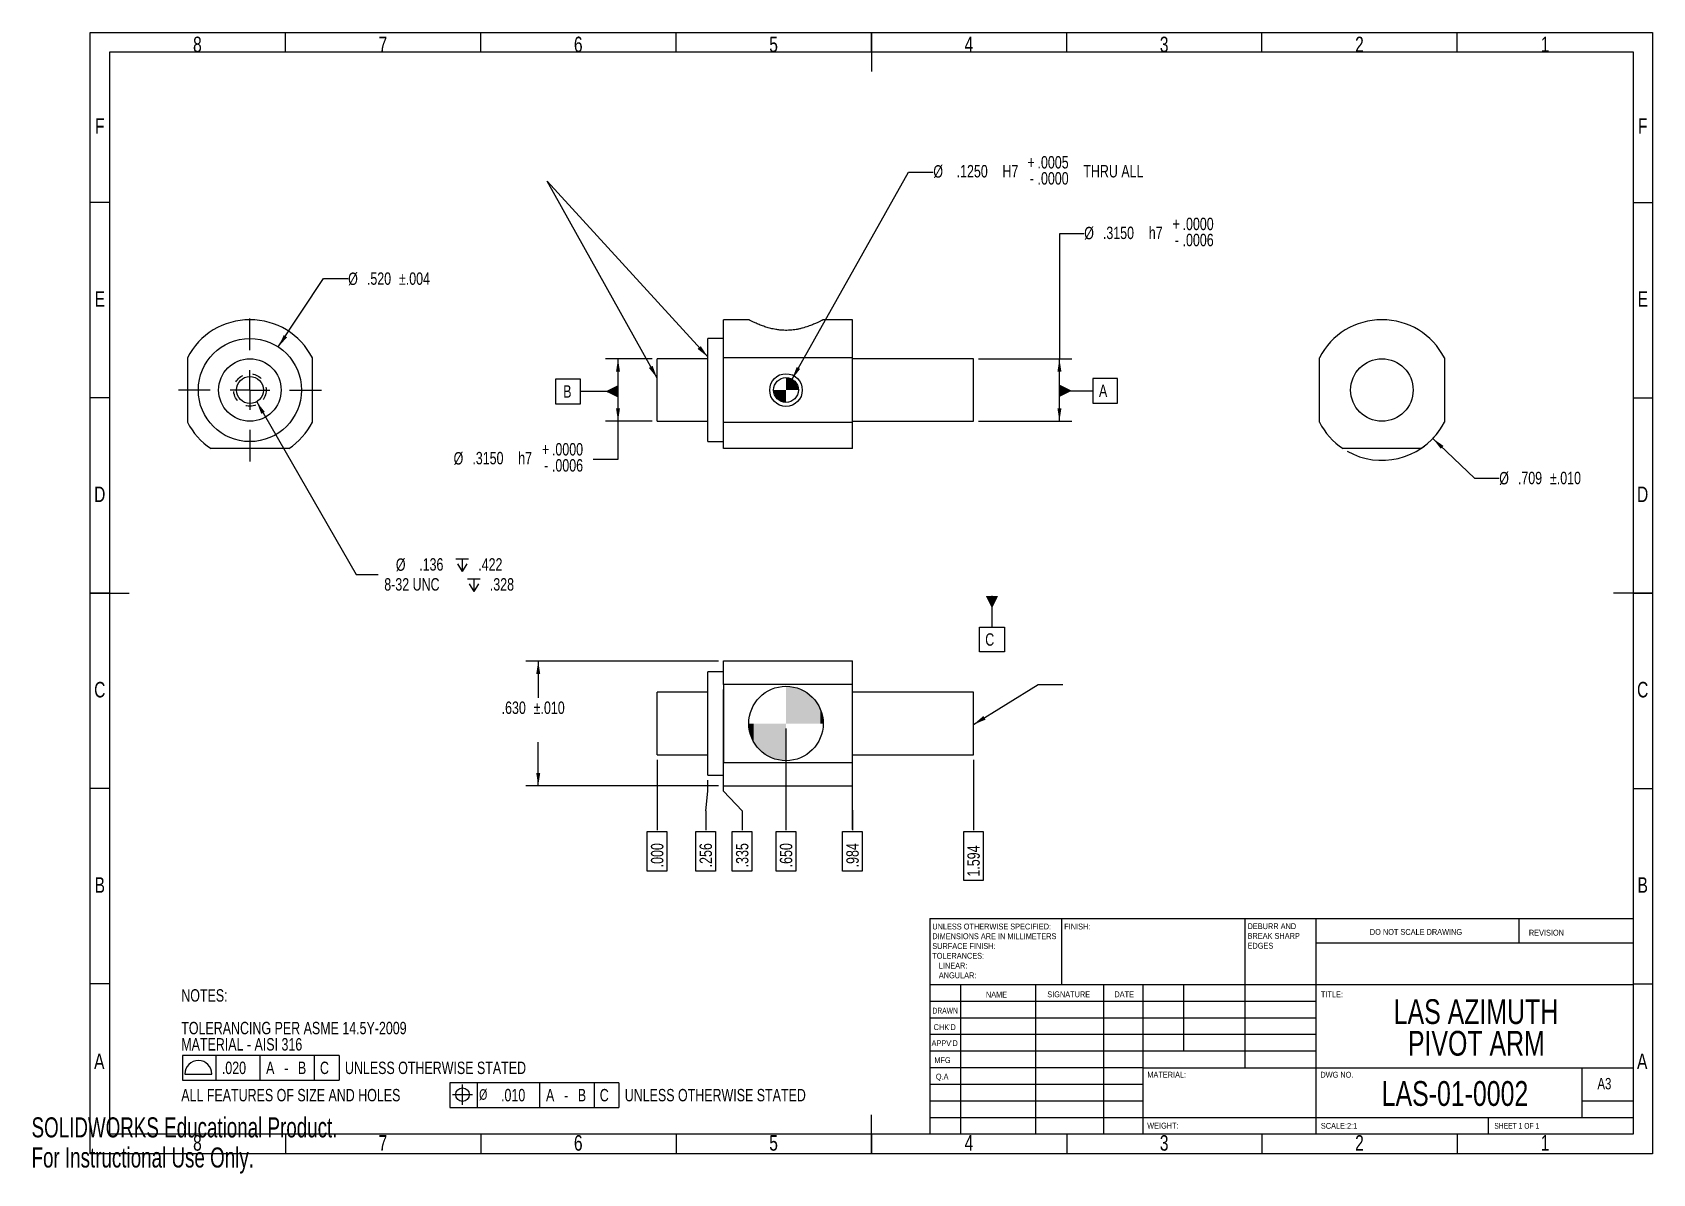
# Model space of a CAD drawing. Extents: x 0 to 16.3, y 0 to 11.5.
import ezdxf

# ---------------------------------------------------------------- set-up
doc = ezdxf.new("R2010")
doc.units = 0
doc.linetypes.add('SLD-DASHED', pattern=[0.075, 0.05, -0.025])
doc.linetypes.add('SLD-SOLID', pattern=[0])
doc.layers.get('0').update_dxf_attribs({"linetype": 'CONTINUOUS'})
doc.styles.add('SLDTEXTSTYLE0', font='TXT', dxfattribs={"width": 0.75})
doc.styles.add('SLDTEXTSTYLE1', font='TXT', dxfattribs={"width": 0.686449})
doc.styles.add('SLDTEXTSTYLE2', font='TXT', dxfattribs={"width": 0.6875})
doc.styles.add('SLDTEXTSTYLE4', font='TXT', dxfattribs={"width": 0.7})
doc.dimstyles.new('SLDDIMSTYLE0', dxfattribs={"dimtxt": 0.125, "dimasz": 0.13, "dimexe": 0, "dimexo": 0.0625, "dimgap": 0.03125, "dimtad": 0, "dimtih": 1, "dimtoh": 1, "dimdec": 4, "dimlfac": 0.5, "dimrnd": 1e-09, "dimzin": 4, "dimtxsty": 'SLDTEXTSTYLE0', "dimsah": 1, "dimcen": 0.09, "dimazin": 3, "dimtol": 1, "dimtm": 0.0006, "dimtfac": 1, "dimtdec": 4, "dimtofl": 0, "dimtmove": 0, "dimatfit": 3, "dimtolj": 1, "dimtzin": 4})
doc.dimstyles.new('SLDDIMSTYLE1', dxfattribs={"dimtxt": 0.125, "dimasz": 0.13, "dimexe": 0, "dimexo": 0.0625, "dimgap": 0.03125, "dimtad": 0, "dimtih": 1, "dimtoh": 1, "dimdec": 4, "dimlfac": 0.5, "dimrnd": 1e-09, "dimzin": 4, "dimtxsty": 'SLDTEXTSTYLE0', "dimsah": 1, "dimcen": 0, "dimazin": 3, "dimtol": 1, "dimtfac": 1, "dimtdec": 4, "dimtofl": 0, "dimtmove": 0, "dimatfit": 3, "dimtolj": 1, "dimtzin": 0})
doc.dimstyles.new('SLDDIMSTYLE10', dxfattribs={"dimtxt": 0.125, "dimasz": 0.13, "dimexe": 0, "dimexo": 0.0625, "dimgap": 0.03125, "dimtad": 0, "dimtih": 1, "dimtoh": 1, "dimdec": 3, "dimlfac": 0.5, "dimrnd": 1e-09, "dimzin": 12, "dimtxsty": 'SLDTEXTSTYLE0', "dimsah": 1, "dimcen": 0, "dimazin": 3, "dimtfac": 1, "dimtdec": 3, "dimtofl": 0, "dimtmove": 0, "dimatfit": 3, "dimtolj": 1, "dimtzin": 12})
doc.dimstyles.new('SLDDIMSTYLE11', dxfattribs={"dimtxt": 0.125, "dimasz": 0.13, "dimexe": 0, "dimexo": 0.0625, "dimgap": 0.03125, "dimtad": 0, "dimtih": 1, "dimtoh": 1, "dimdec": 3, "dimlfac": 0.5, "dimrnd": 1e-09, "dimzin": 4, "dimtxsty": 'SLDTEXTSTYLE0', "dimsah": 1, "dimcen": 0, "dimazin": 3, "dimtol": 1, "dimtp": 0.003937, "dimtm": 0.003937, "dimtfac": 1, "dimtdec": 3, "dimtofl": 0, "dimtmove": 0, "dimatfit": 3, "dimtolj": 1})
doc.dimstyles.new('SLDDIMSTYLE3', dxfattribs={"dimtxt": 0.18, "dimasz": 0.13, "dimexe": 0, "dimexo": 0.0625, "dimgap": 0, "dimtad": 0, "dimtih": 1, "dimtoh": 1, "dimdec": 0, "dimrnd": 1e-09, "dimzin": 0, "dimtxsty": 'STANDARD', "dimsah": 1, "dimcen": 0.09, "dimazin": 3, "dimtfac": 0.13, "dimtdec": 0, "dimtofl": 0, "dimtmove": 0, "dimatfit": 3, "dimtolj": 1, "dimtzin": 0})
doc.dimstyles.new('SLDDIMSTYLE5', dxfattribs={"dimtxt": 0.125, "dimasz": 0.13, "dimexe": 0, "dimexo": 0.0625, "dimgap": -0.03125, "dimtad": 0, "dimtih": 1, "dimtoh": 1, "dimdec": 3, "dimlfac": 0.5, "dimrnd": 1e-09, "dimzin": 4, "dimtxsty": 'SLDTEXTSTYLE0', "dimblk1": 'NONE', "dimblk2": 'NONE', "dimsah": 1, "dimcen": 0.09, "dimazin": 3, "dimtfac": 1, "dimtdec": 3, "dimtofl": 0, "dimtmove": 0, "dimatfit": 3, "dimtolj": 1})
doc.dimstyles.new('SLDDIMSTYLE6', dxfattribs={"dimtxt": 0.125, "dimasz": 0.13, "dimexe": 0, "dimexo": 0.0625, "dimgap": -0.03125, "dimtad": 0, "dimtih": 1, "dimtoh": 1, "dimdec": 3, "dimlfac": 0.5, "dimrnd": 1e-09, "dimzin": 12, "dimtxsty": 'SLDTEXTSTYLE0', "dimblk1": 'NONE', "dimblk2": 'NONE', "dimsah": 1, "dimcen": 0.09, "dimazin": 3, "dimtfac": 1, "dimtdec": 3, "dimtofl": 0, "dimtmove": 0, "dimatfit": 3, "dimtolj": 1})
doc.dimstyles.new('SLDDIMSTYLE8', dxfattribs={"dimtxt": 0.125, "dimasz": 0.13, "dimexe": 0, "dimexo": 0.0625, "dimgap": 0.03125, "dimtad": 0, "dimtih": 1, "dimtoh": 1, "dimdec": 3, "dimlfac": 0.5, "dimrnd": 1e-09, "dimzin": 4, "dimtxsty": 'SLDTEXTSTYLE0', "dimsah": 1, "dimcen": 0.09, "dimazin": 3, "dimtol": 1, "dimtp": 0.01, "dimtm": 0.01, "dimtfac": 1, "dimtdec": 3, "dimtofl": 0, "dimtmove": 0, "dimatfit": 3, "dimtolj": 1, "dimtzin": 0})
doc.dimstyles.new('SLDDIMSTYLE9', dxfattribs={"dimtxt": 0.125, "dimasz": 0.13, "dimexe": 0, "dimexo": 0.0625, "dimgap": 0.03125, "dimtad": 0, "dimtih": 1, "dimtoh": 1, "dimdec": 3, "dimlfac": 0.5, "dimrnd": 1e-09, "dimzin": 12, "dimtxsty": 'SLDTEXTSTYLE0', "dimsah": 1, "dimcen": 0, "dimazin": 3, "dimtol": 1, "dimtp": 0.009843, "dimtm": 0.009843, "dimtfac": 1, "dimtdec": 3, "dimtofl": 0, "dimtmove": 0, "dimatfit": 3, "dimtolj": 1, "dimtzin": 0})

# ---------------------------------------------------------------- blocks, each defined once
blk = doc.blocks.new('SW_SYMBOL_GTOL_SPROF')
at = {"color": 0, "linetype": 'CONTINUOUS'}
blk.add_line((0, 0), (78.7, 0), dxfattribs=at)
blk.add_arc((39.4, 0), 39.4, 0, 180, dxfattribs=at)
blk = doc.blocks.new('SW_SYMBOL_GTOL_POSI')
at = {"color": 0, "linetype": 'CONTINUOUS'}
for p, q in [((29.5, -9.8), (29.5, 49.2)), ((0, 19.7), (59.1, 19.7))]:
    blk.add_line(p, q, dxfattribs=at)
blk.add_circle((29.5, 19.7), 19.7, dxfattribs=at)
blk = doc.blocks.new('SW_NOTE_0')
at = {"color": 0, "linetype": 'SLD-SOLID'}
for p, q in [((0.013, -0.506), (0.013, -0.756)), ((1.59, -0.506), (0.013, -0.506)), ((0.013, -0.506), (0.013, -0.756)), ((0.35, -0.506), (0.013, -0.506)), ((0.35, -0.506), (0.35, -0.756)), ((0.792, -0.506), (0.792, -0.756)), ((0.792, -0.506), (0.792, -0.756)), ((1.34, -0.506), (1.34, -0.756)), ((1.59, -0.506), (1.59, -0.756)), ((1.59, -0.506), (1.59, -0.756)), ((0.013, -0.756), (1.59, -0.756)), ((0.013, -0.756), (0.35, -0.756)), ((2.708, -0.781), (2.708, -1.031)), ((4.411, -0.781), (2.708, -0.781)), ((2.708, -0.781), (2.708, -1.031)), ((2.983, -0.781), (2.708, -0.781)), ((2.983, -0.781), (2.983, -1.031)), ((3.612, -0.781), (3.612, -1.031)), ((3.612, -0.781), (3.612, -1.031)), ((4.161, -0.781), (4.161, -1.031)), ((4.411, -0.781), (4.411, -1.031)), ((4.411, -0.781), (4.411, -1.031)), ((2.708, -1.031), (4.411, -1.031)), ((2.708, -1.031), (2.983, -1.031))]:
    blk.add_line(p, q, dxfattribs=at)
at = {"color": 0, "linetype": 'CONTINUOUS'}
for name, p, xscale, yscale, zscale in [('SW_SYMBOL_GTOL_SPROF', (0.037, -0.694), 0.0034488282, 0.0034488282, 0.0034488282), ('SW_SYMBOL_GTOL_POSI', (2.733, -0.969), 0.0034488281, 0.0034488281, 0.0034488281)]:
    blk.add_blockref(name, p, dxfattribs=dict(at, xscale=xscale, yscale=yscale, zscale=zscale))
at = {"color": 0, "linetype": 'CONTINUOUS', "attachment_point": 1, "style": 'SLDTEXTSTYLE0'}
for s, insert, char_height in [('NOTES:', (0, 0.161), 0.125), ('TOLERANCING PER ASME 14.5Y-2009', (0, -0.168), 0.125), ('MATERIAL - AISI 316', (0, -0.332), 0.125), ('.020', (0.409, -0.569), 0.125), ('A', (0.855, -0.569), 0.125), ('-', (1.038, -0.569), 0.125), ('B', (1.176, -0.569), 0.125), ('C', (1.398, -0.569), 0.125), ('UNLESS OTHERWISE STATED', (1.65, -0.569), 0.125), ('ALL FEATURES OF SIZE AND HOLES', (0, -0.844), 0.125), ('%%c', (3.002, -0.847), 0.1063), ('.010', (3.223, -0.844), 0.125), ('A', (3.676, -0.844), 0.125), ('-', (3.859, -0.844), 0.125), ('B', (3.997, -0.844), 0.125), ('C', (4.218, -0.844), 0.125), ('UNLESS OTHERWISE STATED', (4.47, -0.844), 0.125)]:
    blk.add_mtext(s, dxfattribs=dict(at, insert=insert, char_height=char_height))
blk = doc.blocks.new('SW_NOTE_0_1')
at = {"color": 0, "linetype": 'CONTINUOUS', "attachment_point": 1, "style": 'SLDTEXTSTYLE0'}
for s, insert, char_height in [('UNLESS OTHERWISE SPECIFIED:', (0, 0.076), 0.05906), ('SURFACE FINISH:', (0, -0.121), 0.05906), ('DIMENSIONS ARE IN MILLIMETERS', (0, -0.022), 0.05906), ('TOLERANCES:', (0, -0.219), 0.05906), ('LINEAR:', (0.066, -0.318), 0.0591), ('ANGULAR:', (0.066, -0.416), 0.0591)]:
    blk.add_mtext(s, dxfattribs=dict(at, insert=insert, char_height=char_height))
blk = doc.blocks.new('SW_NOTE_0_2')
at = {"color": 0, "linetype": 'CONTINUOUS', "attachment_point": 1, "style": 'SLDTEXTSTYLE0'}
for s, insert, char_height in [('DEBURR AND', (0, 0.076), 0.0591), ('BREAK SHARP', (0, -0.022), 0.05906), ('EDGES', (0, -0.121), 0.0591)]:
    blk.add_mtext(s, dxfattribs=dict(at, insert=insert, char_height=char_height))
blk = doc.blocks.new('SW_NOTE_0_3')
at = {"color": 0, "linetype": 'CONTINUOUS', "char_height": 0.25, "attachment_point": 2, "style": 'SLDTEXTSTYLE0'}
for s, insert in [('LAS AZIMUTH', (0.988, 0.322)), ('PIVOT ARM', (0.992, 0.003))]:
    blk.add_mtext(s, dxfattribs=dict(at, insert=insert))
blk = doc.blocks.new('_D')
at = {"color": 7, "linetype": 'SLD-SOLID'}
for p, q in [((10.61, 9.467), (10.36, 9.467)), ((10.36, 9.467), (10.36, 8.208)), ((9.544, 8.208), (10.485, 8.208)), ((10.36, 7.578), (10.36, 8.208)), ((9.544, 7.578), (10.485, 7.578))]:
    blk.add_line(p, q, dxfattribs=at)
for points in [[(10.36, 8.208), (10.34, 8.078), (10.38, 8.078)], [(10.36, 7.578), (10.38, 7.708), (10.34, 7.708)]]:
    blk.add_solid(points, dxfattribs=at)
at = {"color": 7, "linetype": 'SLD-SOLID', "char_height": 0.125, "attachment_point": 1, "style": 'SLDTEXTSTYLE0'}
for s, insert in [('%%c', (10.61, 9.537)), ('.3150', (10.798, 9.539)), ('h7', (11.261, 9.539)), ('+', (11.5, 9.629)), ('.0000', (11.601, 9.629)), ('-', (11.523, 9.467)), ('.0006', (11.601, 9.467))]:
    blk.add_mtext(s, dxfattribs=dict(at, insert=insert))
blk = doc.blocks.new('_D_1')
at = {"color": 7, "linetype": 'SLD-SOLID'}
for p, q in [((7.665, 8.002), (8.839, 10.089)), ((8.839, 10.089), (9.089, 10.089))]:
    blk.add_line(p, q, dxfattribs=at)
blk.add_solid([(7.665, 8.002), (7.746, 8.105), (7.712, 8.125)], dxfattribs=at)
at = {"color": 7, "linetype": 'SLD-SOLID', "char_height": 0.125, "attachment_point": 1, "style": 'SLDTEXTSTYLE0'}
for s, insert in [('%%c', (9.089, 10.158)), ('.1250', (9.324, 10.16)), ('H7', (9.786, 10.16)), ('+', (10.038, 10.25)), ('.0005', (10.139, 10.25)), ('THRU ALL', (10.601, 10.16)), ('-', (10.06, 10.088)), ('.0000', (10.139, 10.088))]:
    blk.add_mtext(s, dxfattribs=dict(at, insert=insert))
blk = doc.blocks.new('_D_2')
at = {"color": 7, "linetype": 'SLD-SOLID'}
for p, q in [((6.255, 8.208), (5.786, 8.208)), ((5.911, 7.578), (5.911, 8.208)), ((6.255, 7.578), (5.786, 7.578)), ((5.911, 7.197), (5.911, 7.578)), ((5.661, 7.197), (5.911, 7.197))]:
    blk.add_line(p, q, dxfattribs=at)
for points in [[(5.911, 8.208), (5.891, 8.078), (5.931, 8.078)], [(5.911, 7.578), (5.931, 7.708), (5.891, 7.708)]]:
    blk.add_solid(points, dxfattribs=at)
at = {"color": 7, "linetype": 'SLD-SOLID', "char_height": 0.125, "attachment_point": 1, "style": 'SLDTEXTSTYLE0'}
for s, insert in [('.0000', (5.245, 7.358)), ('%%c', (4.254, 7.267)), ('.3150', (4.443, 7.269)), ('h7', (4.905, 7.269)), ('+', (5.144, 7.358)), ('.0006', (5.245, 7.196)), ('-', (5.167, 7.196))]:
    blk.add_mtext(s, dxfattribs=dict(at, insert=insert))
blk = doc.blocks.new('SW_DATUMTAG_0')
at = {"color": 0, "linetype": 'SLD-SOLID'}
for p, q in [((0.187, 0.224), (-0.063, 0.224)), ((-0.063, 0.224), (-0.063, -0.026)), ((0.187, -0.026), (0.187, 0.224)), ((-0.399, 0.099), (-0.063, 0.099)), ((-0.063, -0.026), (0.187, -0.026))]:
    blk.add_line(p, q, dxfattribs=at)
blk.add_solid([(-0.399, 0.162), (-0.399, 0.037), (-0.274, 0.099)], dxfattribs=at)
at = {"color": 0, "linetype": 'CONTINUOUS', "insert": (0, 0.161), "char_height": 0.125, "attachment_point": 1, "style": 'SLDTEXTSTYLE0'}
blk.add_mtext('A', dxfattribs=at)
blk = doc.blocks.new('SW_DATUMTAG_1')
at = {"color": 0, "linetype": 'SLD-SOLID'}
for p, q in [((0.173, 0.224), (-0.077, 0.224)), ((-0.077, 0.224), (-0.077, -0.026)), ((0.173, -0.026), (0.173, 0.224)), ((0.553, 0.099), (0.173, 0.099)), ((-0.077, -0.026), (0.173, -0.026))]:
    blk.add_line(p, q, dxfattribs=at)
blk.add_solid([(0.553, 0.162), (0.553, 0.037), (0.428, 0.099)], dxfattribs=at)
at = {"color": 0, "linetype": 'CONTINUOUS', "insert": (0, 0.161), "char_height": 0.125, "attachment_point": 1, "style": 'SLDTEXTSTYLE0'}
blk.add_mtext('B', dxfattribs=at)
blk = doc.blocks.new('*U28')
at = {"color": 0, "linetype": 'CONTINUOUS'}
for points in [[(0, 0), (0, 0.125), (0.024, 0)], [(0.024, 0), (0, 0.125), (0.024, 0.123)], [(0.024, 0), (0.024, 0.123), (0.048, 0)], [(0.048, 0), (0.024, 0.123), (0.048, 0.115)], [(0.048, 0), (0.048, 0.115), (0.069, 0)], [(0.069, 0), (0.048, 0.115), (0.069, 0.104)], [(0.069, 0), (0.069, 0.104), (0.088, 0)], [(0.088, 0), (0.069, 0.104), (0.088, 0.088)], [(0.088, 0), (0.088, 0.088), (0.104, 0)], [(0.104, 0), (0.088, 0.088), (0.104, 0.069)], [(0.104, 0), (0.104, 0.069), (0.115, 0)], [(0.115, 0), (0.104, 0.069), (0.115, 0.048)], [(0.115, 0), (0.115, 0.048), (0.123, 0)], [(0.123, 0), (0.115, 0.048), (0.123, 0.024)], [(0.123, 0), (0.123, 0.024), (0.125, 0)]]:
    blk.add_solid(points, dxfattribs=at)
blk = doc.blocks.new('*U29')
at = {"color": 0, "linetype": 'CONTINUOUS'}
for points in [[(-0.123, -0.022), (-0.125, 0), (-0.123, 0)], [(-0.123, -0.022), (-0.123, 0), (-0.117, -0.043)], [(-0.117, -0.043), (-0.123, 0), (-0.117, 0)], [(-0.117, -0.043), (-0.117, 0), (-0.108, -0.062)], [(-0.108, -0.062), (-0.117, 0), (-0.108, 0)], [(-0.108, -0.062), (-0.108, 0), (-0.096, -0.08)], [(-0.096, -0.08), (-0.108, 0), (-0.096, 0)], [(-0.096, -0.08), (-0.096, 0), (-0.08, -0.096)], [(-0.08, -0.096), (-0.096, 0), (-0.08, 0)], [(-0.08, -0.096), (-0.08, 0), (-0.062, -0.108)], [(-0.062, -0.108), (-0.08, 0), (-0.062, 0)], [(-0.062, -0.108), (-0.062, 0), (-0.043, -0.117)], [(-0.043, -0.117), (-0.062, 0), (-0.043, 0)], [(-0.043, -0.117), (-0.043, 0), (-0.022, -0.123)], [(-0.022, -0.123), (-0.043, 0), (-0.022, 0)], [(-0.022, -0.123), (-0.022, 0), (0, -0.125)], [(0, -0.125), (-0.022, 0), (0, 0)]]:
    blk.add_solid(points, dxfattribs=at)
blk = doc.blocks.new('SW_DOWELSYMBOL_0')
at = {"color": 0, "linetype": 'CONTINUOUS'}
blk.add_circle((0, 0), 0.125, dxfattribs=at)
for name in ['*U29', '*U28']:
    blk.add_blockref(name, (0, 0), dxfattribs=at)
blk = doc.blocks.new('_D_3')
at = {"color": 7, "linetype": 'SLD-SOLID'}
for p, q in [((6.305, 4.168), (6.305, 3.457)), ((6.206, 3.045), (6.206, 3.444)), ((6.206, 3.444), (6.404, 3.444)), ((6.404, 3.444), (6.404, 3.045)), ((6.404, 3.045), (6.206, 3.045))]:
    blk.add_line(p, q, dxfattribs=at)
at = {"color": 7, "linetype": 'SLD-SOLID', "insert": (6.243, 3.083), "char_height": 0.125, "attachment_point": 1, "rotation": 90, "style": 'SLDTEXTSTYLE0'}
blk.add_mtext('.000', dxfattribs=at)
blk = doc.blocks.new('_NONE')
blk = doc.blocks.new('_D_4')
at = {"color": 7, "linetype": 'SLD-SOLID'}
for p, q in [((6.817, 3.85), (6.817, 3.963)), ((6.795, 3.654), (6.817, 3.85)), ((6.795, 3.654), (6.795, 3.457)), ((6.696, 3.045), (6.696, 3.444)), ((6.696, 3.444), (6.894, 3.444)), ((6.894, 3.444), (6.894, 3.045)), ((6.894, 3.045), (6.696, 3.045))]:
    blk.add_line(p, q, dxfattribs=at)
at = {"color": 7, "linetype": 'SLD-SOLID', "insert": (6.733, 3.083), "char_height": 0.125, "attachment_point": 1, "rotation": 90, "style": 'SLDTEXTSTYLE0'}
blk.add_mtext('.256', dxfattribs=at)
blk = doc.blocks.new('_D_5')
at = {"color": 7, "linetype": 'SLD-SOLID'}
for p, q in [((6.974, 3.85), (6.974, 4.874)), ((7.162, 3.654), (6.974, 3.85)), ((7.162, 3.654), (7.162, 3.457)), ((7.063, 3.045), (7.063, 3.444)), ((7.063, 3.444), (7.261, 3.444)), ((7.261, 3.444), (7.261, 3.045)), ((7.261, 3.045), (7.063, 3.045))]:
    blk.add_line(p, q, dxfattribs=at)
at = {"color": 7, "linetype": 'SLD-SOLID', "insert": (7.1, 3.083), "char_height": 0.125, "attachment_point": 1, "rotation": 90, "style": 'SLDTEXTSTYLE0'}
blk.add_mtext('.335', dxfattribs=at)
blk = doc.blocks.new('_D_6')
at = {"color": 7, "linetype": 'SLD-SOLID'}
for p, q in [((7.604, 4.482), (7.604, 3.457)), ((7.505, 3.045), (7.505, 3.444)), ((7.505, 3.444), (7.703, 3.444)), ((7.703, 3.444), (7.703, 3.045)), ((7.703, 3.045), (7.505, 3.045))]:
    blk.add_line(p, q, dxfattribs=at)
at = {"color": 7, "linetype": 'SLD-SOLID', "insert": (7.542, 3.083), "char_height": 0.125, "attachment_point": 1, "rotation": 90, "style": 'SLDTEXTSTYLE0'}
blk.add_mtext('.650', dxfattribs=at)
blk = doc.blocks.new('_D_7')
at = {"color": 7, "linetype": 'SLD-SOLID'}
for p, q in [((8.273, 3.463), (8.273, 4.874)), ((8.274, 3.66), (8.273, 3.463)), ((8.274, 3.66), (8.274, 3.457)), ((8.174, 3.045), (8.174, 3.444)), ((8.174, 3.444), (8.373, 3.444)), ((8.373, 3.444), (8.373, 3.045)), ((8.373, 3.045), (8.174, 3.045))]:
    blk.add_line(p, q, dxfattribs=at)
at = {"color": 7, "linetype": 'SLD-SOLID', "insert": (8.212, 3.083), "char_height": 0.125, "attachment_point": 1, "rotation": 90, "style": 'SLDTEXTSTYLE0'}
blk.add_mtext('.984', dxfattribs=at)
blk = doc.blocks.new('_D_8')
at = {"color": 7, "linetype": 'SLD-SOLID'}
for p, q in [((9.494, 4.168), (9.494, 3.457)), ((9.395, 2.952), (9.395, 3.444)), ((9.395, 3.444), (9.593, 3.444)), ((9.593, 3.444), (9.593, 2.952)), ((9.593, 2.952), (9.395, 2.952))]:
    blk.add_line(p, q, dxfattribs=at)
at = {"color": 7, "linetype": 'SLD-SOLID', "insert": (9.432, 2.99), "char_height": 0.125, "attachment_point": 1, "rotation": 90, "style": 'SLDTEXTSTYLE0'}
blk.add_mtext('1.594', dxfattribs=at)
blk = doc.blocks.new('_D_9')
at = {"color": 7, "linetype": 'SLD-SOLID'}
for p, q in [((6.924, 5.162), (4.982, 5.162)), ((5.107, 5.162), (5.107, 4.792)), ((5.107, 3.903), (5.107, 4.343)), ((6.924, 3.903), (4.982, 3.903))]:
    blk.add_line(p, q, dxfattribs=at)
for points in [[(5.107, 5.162), (5.087, 5.032), (5.127, 5.032)], [(5.107, 3.903), (5.127, 4.033), (5.087, 4.033)]]:
    blk.add_solid(points, dxfattribs=at)
at = {"color": 7, "linetype": 'SLD-SOLID', "char_height": 0.125, "attachment_point": 1, "style": 'SLDTEXTSTYLE0'}
for s, insert in [('.630', (4.738, 4.754)), ('±.010', (5.061, 4.754))]:
    blk.add_mtext(s, dxfattribs=dict(at, insert=insert))
blk = doc.blocks.new('SW_DATUMTAG_2')
at = {"color": 0, "linetype": 'SLD-SOLID'}
for p, q in [((0.068, 0.538), (0.068, 0.224)), ((-0.057, -0.026), (-0.057, 0.224)), ((-0.057, 0.224), (0.193, 0.224)), ((0.193, 0.224), (0.193, -0.026)), ((0.193, -0.026), (-0.057, -0.026))]:
    blk.add_line(p, q, dxfattribs=at)
blk.add_solid([(0.13, 0.538), (0.005, 0.538), (0.068, 0.413)], dxfattribs=at)
at = {"color": 0, "linetype": 'CONTINUOUS', "insert": (0, 0.161), "char_height": 0.125, "attachment_point": 1, "style": 'SLDTEXTSTYLE0'}
blk.add_mtext('C', dxfattribs=at)
blk = doc.blocks.new('*U30')
at = {"color": 0, "linetype": 'CONTINUOUS'}
for points in [[(0, 0), (0, 0.375), (0.073, 0)], [(0.073, 0), (0, 0.375), (0.073, 0.368)], [(0.073, 0), (0.073, 0.368), (0.144, 0)], [(0.144, 0), (0.073, 0.368), (0.144, 0.346)], [(0.144, 0), (0.144, 0.346), (0.208, 0)], [(0.208, 0), (0.144, 0.346), (0.208, 0.312)], [(0.208, 0), (0.208, 0.312), (0.265, 0)], [(0.265, 0), (0.208, 0.312), (0.265, 0.265)], [(0.265, 0), (0.265, 0.265), (0.312, 0)], [(0.312, 0), (0.265, 0.265), (0.312, 0.208)], [(0.312, 0), (0.312, 0.208), (0.346, 0)], [(0.346, 0), (0.312, 0.208), (0.346, 0.144)], [(0.346, 0), (0.346, 0.144), (0.368, 0)], [(0.368, 0), (0.346, 0.144), (0.368, 0.073)], [(0.368, 0), (0.368, 0.073), (0.375, 0)]]:
    blk.add_solid(points, dxfattribs=at)
blk = doc.blocks.new('*U31')
at = {"color": 0, "linetype": 'CONTINUOUS'}
for points in [[(-0.369, -0.065), (-0.375, 0), (-0.369, 0)], [(-0.369, -0.065), (-0.369, 0), (-0.352, -0.128)], [(-0.352, -0.128), (-0.369, 0), (-0.352, 0)], [(-0.352, -0.128), (-0.352, 0), (-0.325, -0.188)], [(-0.325, -0.188), (-0.352, 0), (-0.325, 0)], [(-0.325, -0.188), (-0.325, 0), (-0.287, -0.241)], [(-0.287, -0.241), (-0.325, 0), (-0.287, 0)], [(-0.287, -0.241), (-0.287, 0), (-0.241, -0.287)], [(-0.241, -0.287), (-0.287, 0), (-0.241, 0)], [(-0.241, -0.287), (-0.241, 0), (-0.188, -0.325)], [(-0.188, -0.325), (-0.241, 0), (-0.188, 0)], [(-0.188, -0.325), (-0.188, 0), (-0.128, -0.352)], [(-0.128, -0.352), (-0.188, 0), (-0.128, 0)], [(-0.128, -0.352), (-0.128, 0), (-0.065, -0.369)], [(-0.065, -0.369), (-0.128, 0), (-0.065, 0)], [(-0.065, -0.369), (-0.065, 0), (0, -0.375)], [(0, -0.375), (-0.065, 0), (0, 0)]]:
    blk.add_solid(points, dxfattribs=at)
blk = doc.blocks.new('SW_DOWELSYMBOL_1')
at = {"color": 0, "linetype": 'CONTINUOUS'}
blk.add_circle((0, 0), 0.375, dxfattribs=at)
for name in ['*U30', '*U31']:
    blk.add_blockref(name, (0, 0), dxfattribs=at)
blk = doc.blocks.new('_D_10')
at = {"color": 7, "linetype": 'SLD-SOLID'}
for p, q in [((14.124, 7.404), (14.543, 7.006)), ((14.543, 7.006), (14.793, 7.006))]:
    blk.add_line(p, q, dxfattribs=at)
blk.add_arc((13.61, 7.893), 0.709, 240.4785, 326.458, dxfattribs=at)
blk.add_solid([(14.124, 7.404), (14.204, 7.3), (14.232, 7.329)], dxfattribs=at)
at = {"color": 7, "linetype": 'SLD-SOLID', "char_height": 0.125, "attachment_point": 1, "style": 'SLDTEXTSTYLE0'}
for s, insert in [('%%c', (14.793, 7.067)), ('.709', (14.981, 7.069)), ('±.010', (15.304, 7.069))]:
    blk.add_mtext(s, dxfattribs=dict(at, insert=insert))
blk = doc.blocks.new('SW_SYMBOL_HOLE_DEPTH')
at = {"color": 0, "linetype": 'SLD-SOLID'}
for p, q in [((0, 34.4), (31.5, 34.4)), ((3.9, 21.9), (15.7, 3)), ((15.7, 34.4), (15.7, 3)), ((27.6, 21.9), (15.7, 3))]:
    blk.add_line(p, q, dxfattribs=at)
blk = doc.blocks.new('_D_11')
at = {"color": 7, "linetype": 'SLD-SOLID'}
for p, q in [((2.269, 7.775), (3.273, 6.035)), ((3.273, 6.035), (3.492, 6.035))]:
    blk.add_line(p, q, dxfattribs=at)
blk.add_solid([(2.269, 7.775), (2.316, 7.652), (2.351, 7.672)], dxfattribs=at)
at = {"color": 7, "linetype": 'SLD-SOLID', "xscale": 0.0040555664, "yscale": 0.0040555664, "zscale": 0.0040555664}
for p in [(4.276, 6.052), (4.394, 5.852)]:
    blk.add_blockref('SW_SYMBOL_HOLE_DEPTH', p, dxfattribs=at)
at = {"color": 7, "linetype": 'SLD-SOLID', "char_height": 0.125, "attachment_point": 1, "style": 'SLDTEXTSTYLE0'}
for s, insert in [('%%c', (3.672, 6.196)), ('.136', (3.907, 6.198)), ('.422', (4.502, 6.198)), ('8-32 UNC', (3.555, 5.997)), ('.328', (4.619, 5.997))]:
    blk.add_mtext(s, dxfattribs=dict(at, insert=insert))
blk = doc.blocks.new('_D_12')
at = {"color": 7, "linetype": 'SLD-SOLID'}
for p, q in [((2.487, 8.327), (2.941, 9.015)), ((2.941, 9.015), (3.191, 9.015))]:
    blk.add_line(p, q, dxfattribs=at)
blk.add_solid([(2.487, 8.327), (2.575, 8.424), (2.542, 8.446)], dxfattribs=at)
at = {"color": 7, "linetype": 'SLD-SOLID', "char_height": 0.125, "attachment_point": 1, "style": 'SLDTEXTSTYLE0'}
for s, insert in [('%%c', (3.191, 9.076)), ('.520', (3.38, 9.078)), ('±.004', (3.703, 9.078))]:
    blk.add_mtext(s, dxfattribs=dict(at, insert=insert))
blk = doc.blocks.new('SW_CENTERMARKSYMBOL_0')
at = {"color": 0, "linetype": 'SLD-SOLID'}
for p, q in [((0, 0.4), (0, 0.72)), ((0, 0), (0, 0.2)), ((-0.4, 0), (-0.72, 0)), ((0, 0), (-0.2, 0)), ((0, 0), (0, -0.2)), ((0, 0), (0.2, 0)), ((0.4, 0), (0.72, 0)), ((0, -0.4), (0, -0.72))]:
    blk.add_line(p, q, dxfattribs=at)

msp = doc.modelspace()

# ---------------------------------------------------------------- linework, layer by layer
at = {"color": 7, "linetype": 'SLD-SOLID'}
for p, q in [((0.59055, 0.19685), (0.59055, 11.49606)), ((0.59055, 11.49606), (16.33858, 11.49606)), ((2.55906, 11.29921), (2.55906, 11.49606)), ((4.52756, 11.29921), (4.52756, 11.49606)), ((6.49606, 11.29921), (6.49606, 11.49606)), ((8.46457, 11.49606), (8.46457, 11.10236)), ((8.46457, 11.29921), (8.46457, 11.49606)), ((10.43307, 11.29921), (10.43307, 11.49606)), ((12.40157, 11.29921), (12.40157, 11.49606)), ((14.37008, 11.29921), (14.37008, 11.49606)), ((16.33858, 11.49606), (16.33858, 0.19685)), ((0.7874, 0.3937), (0.7874, 11.29921)), ((0.7874, 11.29921), (16.14173, 11.29921)), ((16.14173, 11.29921), (16.14173, 0.3937)), ((0.7874, 9.78346), (0.59055, 9.78346)), ((16.14173, 9.78346), (16.33858, 9.78346)), ((7.22903, 8.60136), (6.97407, 8.60136)), ((6.97407, 8.21735), (6.97407, 8.60136)), ((8.27328, 8.60136), (7.97899, 8.60136)), ((8.27328, 8.21735), (8.27328, 8.60136)), ((6.97407, 8.41238), (6.81659, 8.41238)), ((6.81659, 7.37301), (6.81659, 8.41238)), ((1.57085, 8.21735), (1.57085, 7.56804)), ((2.83069, 7.56804), (2.83069, 8.21735)), ((6.81659, 8.20766), (6.30478, 8.20766)), ((6.30478, 7.57773), (6.30478, 8.20766)), ((8.27328, 8.21735), (6.97407, 8.21735)), ((6.97407, 7.56804), (6.97407, 8.21735)), ((8.27328, 7.56804), (8.27328, 8.21735)), ((9.49376, 8.20766), (8.27328, 8.20766)), ((9.49376, 7.57773), (9.49376, 8.20766)), ((12.98027, 7.56804), (12.98027, 8.21735)), ((14.24011, 8.21735), (14.24011, 7.56804)), ((0.7874, 7.81496), (0.59055, 7.81496)), ((16.14173, 7.81496), (16.33858, 7.81496)), ((6.30478, 7.57773), (6.81659, 7.57773)), ((6.97407, 7.56804), (8.27328, 7.56804)), ((6.97407, 7.30214), (6.97407, 7.56804)), ((8.27328, 7.57773), (9.49376, 7.57773)), ((8.27328, 7.30214), (8.27328, 7.56804)), ((6.81659, 7.37301), (6.97407, 7.37301)), ((2.59249, 7.30214), (1.80904, 7.30214)), ((8.27328, 7.30214), (6.97407, 7.30214)), ((14.00192, 7.30214), (13.21846, 7.30214)), ((0.59055, 5.84646), (0.98425, 5.84646)), ((0.7874, 5.84646), (0.59055, 5.84646)), ((16.33858, 5.84646), (15.94488, 5.84646)), ((16.14173, 5.84646), (16.33858, 5.84646)), ((6.97407, 5.1624), (8.27328, 5.1624)), ((6.97407, 4.9242), (6.97407, 5.1624)), ((8.27328, 4.9242), (8.27328, 5.1624)), ((6.97407, 5.05216), (6.81659, 5.05216)), ((6.81659, 4.53248), (6.81659, 5.05216)), ((8.27328, 4.9242), (6.97407, 4.9242)), ((6.97407, 4.9242), (6.97407, 4.14075)), ((8.27328, 4.14075), (8.27328, 4.9242)), ((6.81659, 4.84744), (6.30478, 4.84744)), ((6.30478, 4.53248), (6.30478, 4.84744)), ((9.49376, 4.84744), (8.27328, 4.84744)), ((9.49376, 4.53248), (9.49376, 4.84744)), ((6.30478, 4.21752), (6.30478, 4.53248)), ((6.81659, 4.01279), (6.81659, 4.53248)), ((9.49376, 4.21752), (9.49376, 4.53248)), ((6.30478, 4.21752), (6.81659, 4.21752)), ((6.97407, 4.14075), (8.27328, 4.14075)), ((6.97407, 3.90255), (6.97407, 4.14075)), ((8.27328, 4.21752), (9.49376, 4.21752)), ((8.27328, 3.90255), (8.27328, 4.14075)), ((6.81659, 4.01279), (6.97407, 4.01279)), ((0.7874, 3.87795), (0.59055, 3.87795)), ((8.27328, 3.90255), (6.97407, 3.90255)), ((16.14173, 3.87795), (16.33858, 3.87795)), ((9.05512, 2.5689), (16.14173, 2.5689)), ((9.05512, 2.5689), (9.05512, 0.3937)), ((10.38583, 1.89961), (10.38583, 2.5689)), ((12.22835, 2.5689), (12.22835, 1.06299)), ((12.94488, 2.5689), (12.94488, 0.3937)), ((14.99213, 2.31791), (14.99213, 2.5689)), ((16.14173, 2.31791), (12.94488, 2.31791)), ((0.7874, 1.90945), (0.59055, 1.90945)), ((16.14173, 1.89961), (9.05512, 1.89961)), ((9.3622, 1.89961), (9.3622, 0.3937)), ((10.11775, 1.89961), (10.11775, 0.3937)), ((10.80311, 1.89961), (10.80311, 0.3937)), ((11.20472, 0.3937), (11.20472, 1.89961)), ((11.61417, 1.23031), (11.61417, 1.89961)), ((16.14173, 1.90945), (16.33858, 1.90945)), ((12.94488, 1.73228), (9.05512, 1.73228)), ((12.94488, 1.56496), (9.05512, 1.56496)), ((12.94488, 1.39764), (9.05512, 1.39764)), ((12.94488, 1.23031), (9.05512, 1.23031)), ((11.20472, 1.06299), (9.05512, 1.06299)), ((11.20472, 1.06299), (16.14173, 1.06299)), ((15.62992, 0.56102), (15.62992, 1.06299)), ((11.20472, 0.89567), (9.05512, 0.89567)), ((11.20472, 0.72835), (9.05512, 0.72835)), ((16.14173, 0.72835), (15.62992, 0.72835)), ((8.46457, 0.19685), (8.46457, 0.59055)), ((9.05512, 0.56102), (16.14173, 0.56102)), ((14.68504, 0.3937), (14.68504, 0.56102)), ((16.14173, 0.3937), (0.7874, 0.3937)), ((2.55906, 0.3937), (2.55906, 0.19685)), ((4.52756, 0.3937), (4.52756, 0.19685)), ((6.49606, 0.3937), (6.49606, 0.19685)), ((8.46457, 0.3937), (8.46457, 0.19685)), ((10.43307, 0.3937), (10.43307, 0.19685)), ((12.40157, 0.3937), (12.40157, 0.19685)), ((14.37008, 0.3937), (14.37008, 0.19685)), ((16.33858, 0.19685), (0.59055, 0.19685))]:
    msp.add_line(p, q, dxfattribs=at)
for centre, radius in [((2.20077, 7.8927), 0.51969), ((2.20077, 7.8927), 0.31496), ((13.61019, 7.8927), 0.31496), ((2.20077, 7.8927), 0.136), ((7.60399, 7.8927), 0.16437), ((7.60399, 7.8927), 0.125), ((7.60399, 4.53248), 0.375)]:
    msp.add_circle(centre, radius, dxfattribs=at)
at = {"color": 7, "linetype": 'SLD-DASHED'}
msp.add_circle((2.20077, 7.8927), 0.164, dxfattribs=at)
at = {"color": 7, "linetype": 'SLD-SOLID'}
for centre, start, end in [((2.20077, 7.8927), 27.266044, 152.733956), ((13.61019, 7.8927), 27.266044, 152.733956), ((2.20077, 7.8927), 207.266044, 236.44269), ((2.20077, 7.8927), 303.55731, 332.733956), ((13.61019, 7.8927), 207.266044, 236.44269), ((13.61019, 7.8927), 303.55731, 332.733956)]:
    msp.add_arc(centre, 0.70866, start, end, dxfattribs=at)
for points, knots in [([(7.97899, 8.60136), (7.97878, 8.60124), (7.97835, 8.60102), (7.97484, 8.59917), (7.96919, 8.59621), (7.96132, 8.59215), (7.94809, 8.58545), (7.93089, 8.57702), (7.90982, 8.56725), (7.88564, 8.55653), (7.85746, 8.54498), (7.82549, 8.53336), (7.79909, 8.52468), (7.77037, 8.51638), (7.73974, 8.50888), (7.70855, 8.50277), (7.67731, 8.49821), (7.64617, 8.49521), (7.61409, 8.4938), (7.57884, 8.49416), (7.5409, 8.49686), (7.50543, 8.50174), (7.46649, 8.50913), (7.42478, 8.51958), (7.38563, 8.53216), (7.35567, 8.54315), (7.33343, 8.55198), (7.31277, 8.56074), (7.29379, 8.56924), (7.27676, 8.57723), (7.26183, 8.58451), (7.24931, 8.5908), (7.23992, 8.59563), (7.23354, 8.59896), (7.22969, 8.60099), (7.22925, 8.60122), (7.22903, 8.60134)], [0, 0, 0, 0, 0.02399832, 0.04836875, 0.07292666, 0.09786363, 0.12185912, 0.17059059, 0.19535876, 0.22095616, 0.27289128, 0.29927388, 0.32703744, 0.35500359, 0.3836517, 0.41256045, 0.43847229, 0.46461253, 0.4915179, 0.5187038, 0.55251439, 0.58686075, 0.61011083, 0.65632619, 0.70357224, 0.72992164, 0.7564338, 0.78345771, 0.81066192, 0.83839196, 0.86633784, 0.89500991, 0.92395476, 0.94918983, 0.97485314, 1, 1, 1, 1]), ([(2.19961, 7.89339), (2.19969, 7.89352), (2.19979, 7.89364), (2.19991, 7.89373), (2.20002, 7.89383), (2.20016, 7.89391), (2.2003, 7.89396), (2.20044, 7.89401), (2.20059, 7.89404), (2.20074, 7.89405), (2.20089, 7.89405), (2.20105, 7.89403), (2.20119, 7.89398), (2.20133, 7.89393), (2.20147, 7.89386), (2.20159, 7.89377), (2.20171, 7.89367), (2.20181, 7.89356), (2.20189, 7.89344), (2.20198, 7.89331), (2.20204, 7.89317), (2.20207, 7.89302), (2.20211, 7.89287), (2.20212, 7.89272), (2.20211, 7.89257), (2.20209, 7.89242), (2.20205, 7.89227), (2.20199, 7.89213), (2.20193, 7.89199), (2.20184, 7.89186), (2.20173, 7.89175), (2.20163, 7.89164), (2.2015, 7.89155), (2.20137, 7.89149), (2.20123, 7.89142), (2.20108, 7.89137), (2.20093, 7.89136), (2.20078, 7.89134), (2.20063, 7.89134), (2.20048, 7.89138), (2.20033, 7.89141), (2.20019, 7.89147), (2.20006, 7.89154), (2.19994, 7.89162), (2.19982, 7.89172), (2.19972, 7.89184), (2.19963, 7.89196), (2.19955, 7.89209), (2.1995, 7.89224), (2.19945, 7.89238), (2.19942, 7.89253), (2.19942, 7.89268), (2.19942, 7.89283), (2.19944, 7.89299), (2.19949, 7.89313), (2.19952, 7.89322), (2.19956, 7.89331), (2.19961, 7.89339)], [0, 0, 0, 0, 0.000005756444, 0.000005756444, 0.000005756444, 0.000011512018, 0.000011512018, 0.000011512018, 0.000017250717, 0.000017250717, 0.000017250717, 0.000022977818, 0.000022977818, 0.000022977818, 0.000028703757, 0.000028703757, 0.000028703757, 0.000034439432, 0.000034439432, 0.000034439432, 0.000040191407, 0.000040191407, 0.000040191407, 0.000045959114, 0.000045959114, 0.000045959114, 0.000051735161, 0.000051735161, 0.000051735161, 0.000057508528, 0.000057508528, 0.000057508528, 0.000063269301, 0.000063269301, 0.000063269301, 0.000069013033, 0.000069013033, 0.000069013033, 0.000074742791, 0.000074742791, 0.000074742791, 0.000080467836, 0.000080467836, 0.000080467836, 0.00008619948, 0.00008619948, 0.00008619948, 0.000091946067, 0.000091946067, 0.000091946067, 0.000097709373, 0.000097709373, 0.000097709373, 0.000103483913, 0.000103483913, 0.000103483913, 0.000107081409, 0.000107081409, 0.000107081409, 0.000107081409])]:
    msp.add_open_spline(points, degree=3, knots=knots, dxfattribs=at)

# ---------------------------------------------------------------- block references
at = {"color": 7, "linetype": 'CONTINUOUS'}
for name, p in [('SW_CENTERMARKSYMBOL_0', (2.20077, 7.8927)), ('SW_DATUMTAG_1', (5.35838, 7.77969)), ('SW_DOWELSYMBOL_0', (7.60399, 7.8927)), ('SW_DATUMTAG_0', (10.75859, 7.78604)), ('SW_DATUMTAG_2', (9.61219, 5.28037)), ('SW_DOWELSYMBOL_1', (7.60399, 4.53248)), ('SW_NOTE_0_1', (9.07849, 2.44045)), ('SW_NOTE_0_2', (12.25627, 2.44368)), ('SW_NOTE_0', (1.50902, 1.6944)), ('SW_NOTE_0_3', (13.57023, 1.43252))]:
    msp.add_blockref(name, p, dxfattribs=at)

# ---------------------------------------------------------------- texts
for s, insert, char_height, attachment_point, style in [('8', (1.67165, 11.45317), 0.15625, 2, 'SLDTEXTSTYLE0'), ('7', (3.54173, 11.45317), 0.15625, 2, 'SLDTEXTSTYLE0'), ('6', (5.51024, 11.45317), 0.15625, 2, 'SLDTEXTSTYLE0'), ('5', (7.47874, 11.45317), 0.15625, 2, 'SLDTEXTSTYLE0'), ('4', (9.44725, 11.45317), 0.15625, 2, 'SLDTEXTSTYLE0'), ('3', (11.41575, 11.45317), 0.15625, 2, 'SLDTEXTSTYLE0'), ('2', (13.38425, 11.45317), 0.15625, 2, 'SLDTEXTSTYLE0'), ('1', (15.25433, 11.45317), 0.15625, 2, 'SLDTEXTSTYLE0'), ('F', (0.68731, 10.63081), 0.15625, 2, 'SLDTEXTSTYLE0'), ('F', (16.23849, 10.63081), 0.15625, 2, 'SLDTEXTSTYLE0'), ('E', (0.68928, 8.88868), 0.15625, 2, 'SLDTEXTSTYLE0'), ('E', (16.24046, 8.88868), 0.15625, 2, 'SLDTEXTSTYLE0'), ('D', (0.68711, 6.92018), 0.15625, 2, 'SLDTEXTSTYLE0'), ('D', (16.23829, 6.92018), 0.15625, 2, 'SLDTEXTSTYLE0'), ('C', (0.68735, 4.95168), 0.15625, 2, 'SLDTEXTSTYLE0'), ('C', (16.23853, 4.95168), 0.15625, 2, 'SLDTEXTSTYLE0'), ('B', (0.68782, 2.98317), 0.15625, 2, 'SLDTEXTSTYLE0'), ('B', (16.239, 2.98317), 0.15625, 2, 'SLDTEXTSTYLE0'), ('FINISH:', (10.40832, 2.51651), 0.059055, 1, 'SLDTEXTSTYLE0'), ('DO NOT SCALE DRAWING', (13.48877, 2.46193), 0.0590551, 1, 'SLDTEXTSTYLE0'), ('REVISION', (15.09164, 2.45413), 0.059055, 1, 'SLDTEXTSTYLE0'), ('NAME', (9.61899, 1.83077), 0.059055, 1, 'SLDTEXTSTYLE0'), ('SIGNATURE', (10.23754, 1.83314), 0.059055, 1, 'SLDTEXTSTYLE0'), ('DATE', (10.91396, 1.83371), 0.059055, 1, 'SLDTEXTSTYLE0'), ('TITLE:', (12.99568, 1.83371), 0.059055, 1, 'SLDTEXTSTYLE0'), ('DRAWN', (9.08045, 1.66869), 0.059055, 1, 'SLDTEXTSTYLE1'), ("CHK'D", (9.0921, 1.50244), 0.059055, 1, 'SLDTEXTSTYLE0'), ("APPV'D", (9.07093, 1.34118), 0.059055, 1, 'SLDTEXTSTYLE0'), ('A', (0.68266, 1.20711), 0.15625, 2, 'SLDTEXTSTYLE0'), ('MFG', (9.09937, 1.16991), 0.059055, 1, 'SLDTEXTSTYLE0'), ('A', (16.23385, 1.20711), 0.15625, 2, 'SLDTEXTSTYLE0'), ('Q.A', (9.11453, 1.00412), 0.059055, 1, 'SLDTEXTSTYLE0'), ('MATERIAL:', (11.2459, 1.02307), 0.059055, 1, 'SLDTEXTSTYLE0'), ('DWG NO.', (12.99028, 1.02307), 0.059055, 1, 'SLDTEXTSTYLE0'), ('LAS-01-0002', (14.347, 0.92941), 0.25, 2, 'SLDTEXTSTYLE0'), ('A3', (15.78233, 0.96088), 0.114583, 1, 'SLDTEXTSTYLE0'), ('SOLIDWORKS Educational Product.', (0, 0.56419), 0.2022874, 1, 'SLDTEXTSTYLE4'), ('WEIGHT:', (11.2448, 0.50982), 0.059, 1, 'SLDTEXTSTYLE0'), ('SCALE:2:1', (12.99504, 0.50788), 0.059055, 1, 'SLDTEXTSTYLE0'), ('SHEET 1 OF 1', (14.74324, 0.50788), 0.0590551, 1, 'SLDTEXTSTYLE2'), ('8', (1.67165, 0.38475), 0.15625, 2, 'SLDTEXTSTYLE0'), ('7', (3.54173, 0.38475), 0.15625, 2, 'SLDTEXTSTYLE0'), ('6', (5.51024, 0.38475), 0.15625, 2, 'SLDTEXTSTYLE0'), ('5', (7.47874, 0.38475), 0.15625, 2, 'SLDTEXTSTYLE0'), ('4', (9.44725, 0.38475), 0.15625, 2, 'SLDTEXTSTYLE0'), ('3', (11.41575, 0.38475), 0.15625, 2, 'SLDTEXTSTYLE0'), ('2', (13.38425, 0.38475), 0.15625, 2, 'SLDTEXTSTYLE0'), ('1', (15.25433, 0.38475), 0.15625, 2, 'SLDTEXTSTYLE0'), ('For Instructional Use Only.', (0, 0.26076), 0.2022874, 1, 'SLDTEXTSTYLE4')]:
    msp.add_mtext(s, dxfattribs=dict(at, insert=insert, char_height=char_height, attachment_point=attachment_point, style=style))

# ---------------------------------------------------------------- dimensions: what is measured, and where the dimension line sits
at = {"color": 7, "linetype": 'SLD-SOLID'}
for p1, p2, text, dimstyle, picture, middle in [((7.54273, 7.78374), (7.66526, 8.00165), '<> THRU ALL\\P', 'SLDDIMSTYLE1', '_D_1', (10.20382, 10.08851)), ((2.13277, 8.01047), (2.26877, 7.77492), '<> {\\fGDT;x} .422\\P8-32 UNC  {\\fGDT;x} .328\\P', 'SLDDIMSTYLE10', '_D_11', (4.24814, 6.0348))]:
    dim = msp.add_diameter_dim_2p(p1=p1, p2=p2, text=text, dimstyle=dimstyle, dxfattribs=at)
    dim.commit()
    dim.dimension.update_dxf_attribs({"geometry": picture, "text_midpoint": middle, "dimtype": 163})
for base, p1, p2, picture, middle in [((10.3599, 8.20766), (9.49376, 7.57773), (9.49376, 8.20766), '_D', (10.3599, 9.4675)), ((5.91108, 8.20766), (6.30478, 7.57773), (6.30478, 8.20766), '_D_2', (5.91108, 7.1969))]:
    dim = msp.add_linear_dim(base=base, p1=p1, p2=p2, angle=90, text='%%c<>h7', dimstyle='SLDDIMSTYLE0', dxfattribs=at)
    dim.commit()
    dim.dimension.update_dxf_attribs({"geometry": picture, "text_midpoint": middle, "dimtype": 160})
for p1, p2, dimstyle, picture, middle in [((1.91462, 7.45888), (2.48691, 8.32651), 'SLDDIMSTYLE11', '_D_12', (3.65464, 9.01549)), ((13.09653, 8.38091), (14.12385, 7.40448), 'SLDDIMSTYLE9', '_D_10', (15.25586, 7.00647))]:
    dim = msp.add_diameter_dim_2p(p1=p1, p2=p2, dimstyle=dimstyle, dxfattribs=at)
    dim.commit()
    dim.dimension.update_dxf_attribs({"geometry": picture, "text_midpoint": middle, "dimtype": 163})
dim = msp.add_linear_dim(base=(5.10694, 3.90255), p1=(6.97407, 5.1624), p2=(6.97407, 3.90255), angle=90, dimstyle='SLDDIMSTYLE8', dxfattribs=at)
dim.commit()
dim.dimension.update_dxf_attribs({"geometry": '_D_9', "text_midpoint": (5.10694, 4.69235), "dimtype": 160})
for feature_location, offset, origin, dimstyle, picture, middle in [((6.97407, 4.9242), (0.18805, -1.46746), (6.30478, 4.21752), 'SLDDIMSTYLE6', '_D_5', (7.16212, 3.24433)), ((8.27328, 4.9242), (0.00036, -1.46746), (6.30478, 4.21752), 'SLDDIMSTYLE6', '_D_7', (8.27364, 3.24433)), ((7.60399, 4.53248), (0, -1.07573), (6.30478, 4.21752), 'SLDDIMSTYLE5', '_D_6', (7.60399, 3.24433)), ((6.3047804477, 4.2175155085), (0, -0.7607730997), (6.3047804477, 4.2175155085), 'SLDDIMSTYLE5', '_D_3', (6.3047804477, 3.2443292159)), ((6.81659, 4.01279), (-0.02147, -0.55605), (6.30478, 4.21752), 'SLDDIMSTYLE6', '_D_4', (6.79512, 3.24433)), ((9.49376, 4.21752), (0, -0.76077), (6.30478, 4.21752), 'SLDDIMSTYLE6', '_D_8', (9.49376, 3.19815))]:
    dim = msp.add_ordinate_dim(feature_location=feature_location, offset=offset, dtype=1, origin=origin, dimstyle=dimstyle, dxfattribs=at)
    dim.commit()
    dim.dimension.update_dxf_attribs({"geometry": picture, "text_midpoint": middle})

# ---------------------------------------------------------------- leaders
for points in [[(6.81659, 8.22564), (5.19821, 9.99729)], [(6.30478, 8.01233), (5.19821, 9.99729)], [(9.49376, 4.52173), (10.14529, 4.92451), (10.39529, 4.92451)]]:
    msp.add_leader(points, dimstyle='SLDDIMSTYLE3', dxfattribs=at)

doc.saveas('drawing.dxf')
